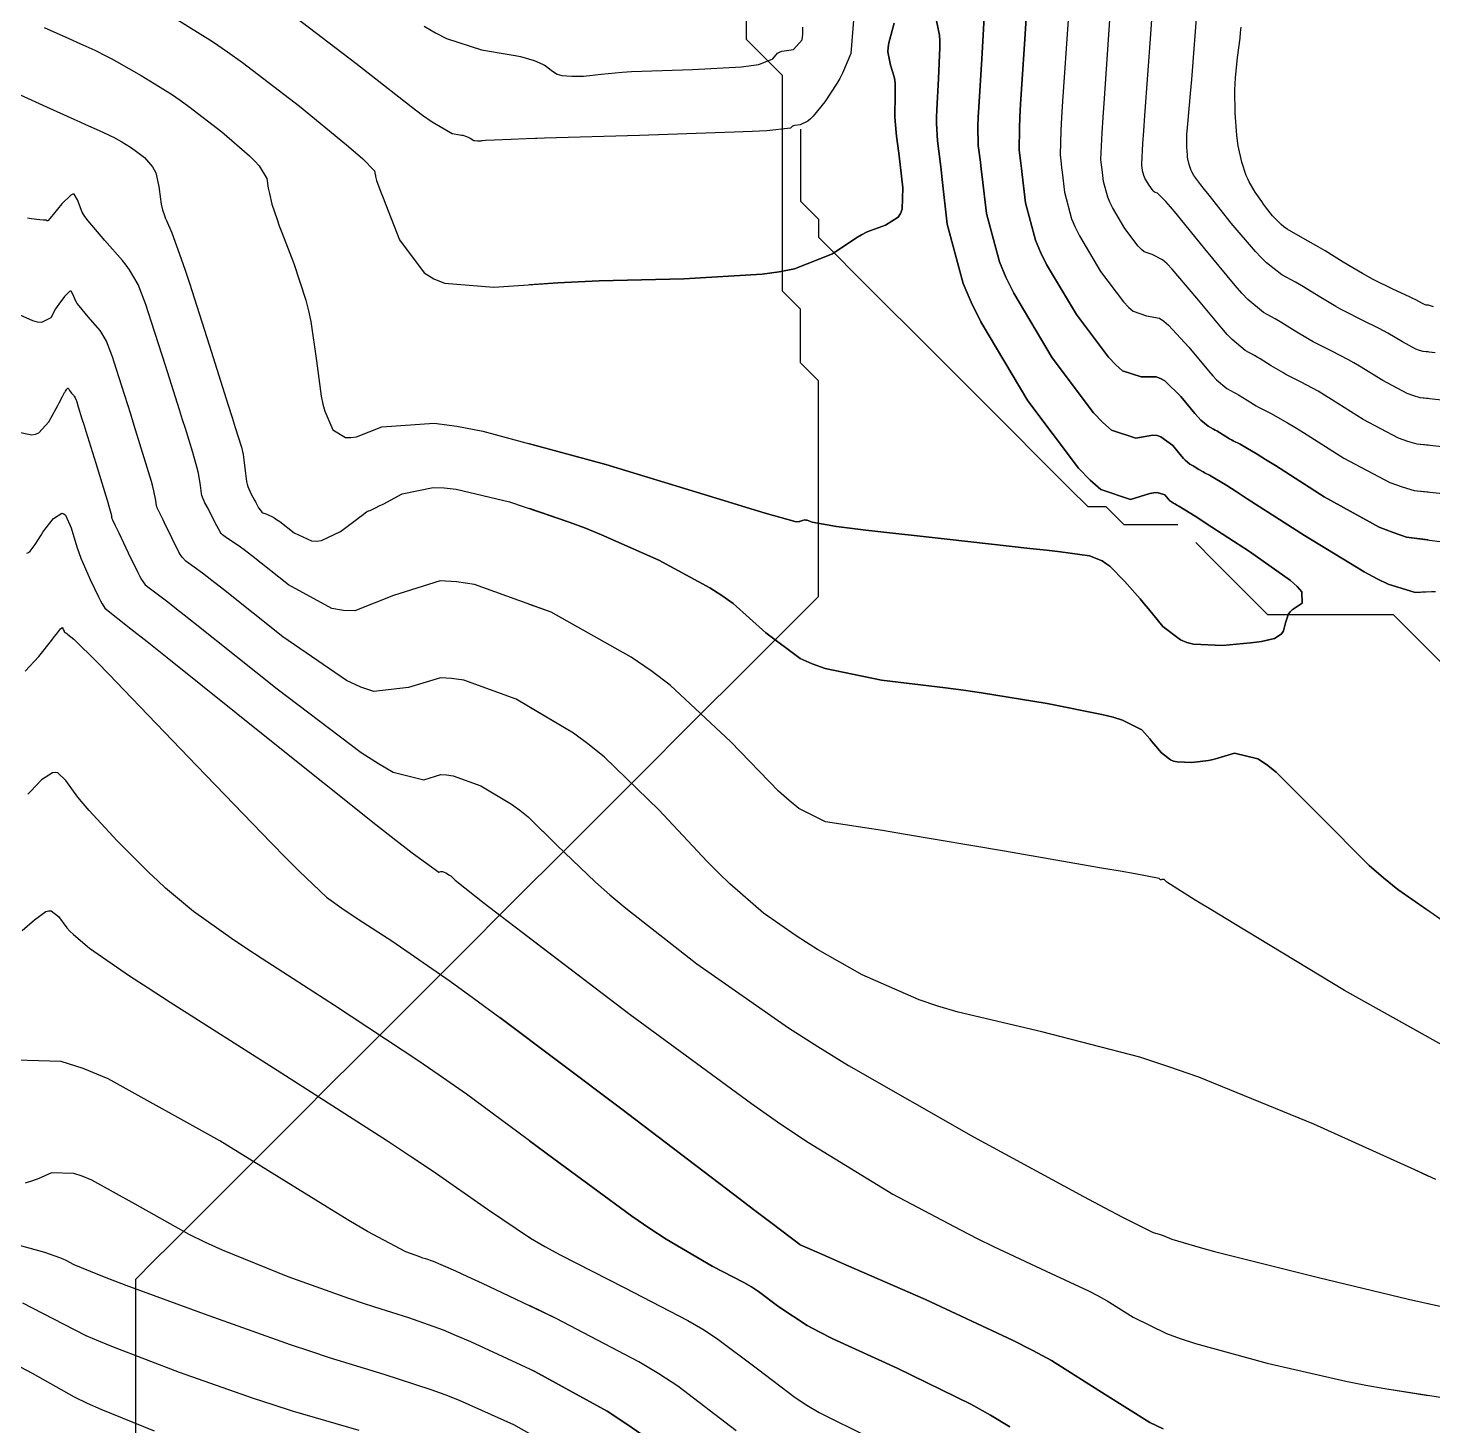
# Model space of a CAD drawing. Header units: metres. Extents: x 837117 to 838477, y 1189012 to 1191015.
# Drawn here: x 837797 to 837875.2, y 1190249.9 to 1190327.7 of the extents above; entities that cross this region are included whole.
import ezdxf

# ---------------------------------------------------------------- set-up
doc = ezdxf.new("R2010")
doc.units = ezdxf.units.M
doc.header["$LTSCALE"] = 0.3
doc.layers.add('COTAS 10', color=1, linetype='Continuous')
doc.layers.add('COTAS INT', color=252, linetype='Continuous')
doc.layers.add('DRENAJE', color=5, linetype='Continuous', lineweight=25)

msp = doc.modelspace()

# ---------------------------------------------------------------- linework, layer by layer
at = {"layer": 'COTAS 10'}
for points, elevation in [([(837874.923, 1190296.318), (837874.215, 1190296.282), (837872.709, 1190296.737), (837872.086, 1190297.041), (837871.373, 1190297.422), (837868.052, 1190299.442), (837864.865, 1190301.492), (837864.237, 1190301.893), (837863.719, 1190302.221), (837862.763, 1190302.803), (837862.529, 1190302.919), (837862.465, 1190302.953), (837862.401, 1190302.989), (837862.175, 1190303.125), (837861.961, 1190303.257), (837861.905, 1190303.29), (837861.851, 1190303.321), (837861.666, 1190303.422), (837861.415, 1190303.634), (837861.318, 1190303.735), (837861.21, 1190303.856), (837860.721, 1190304.446), (837860.062, 1190304.942), (837859.847, 1190305.003), (837859.616, 1190305.032), (837858.665, 1190304.859), (837857.315, 1190305.309), (837856.834, 1190305.73), (837856.306, 1190306.28), (837854.01, 1190309.334), (837851.866, 1190312.932), (837851.434, 1190313.824), (837851.072, 1190314.671), (837850.346, 1190317.356), (837850.113, 1190319.392), (837850.062, 1190319.83), (837850.016, 1190320.214), (837849.899, 1190321.147), (837849.879, 1190322.238), (837849.895, 1190322.721), (837849.92, 1190323.282), (837850.088, 1190325.963), (837850.236, 1190328.609)], 1660), ([(837850.236, 1190328.609), (837850.088, 1190325.963), (837849.92, 1190323.282), (837849.895, 1190322.721), (837849.879, 1190322.238), (837849.899, 1190321.147), (837850.016, 1190320.214), (837850.062, 1190319.83), (837850.113, 1190319.392), (837850.346, 1190317.356), (837851.072, 1190314.671), (837851.434, 1190313.824), (837851.866, 1190312.932), (837854.01, 1190309.334), (837856.306, 1190306.28), (837856.834, 1190305.73), (837857.315, 1190305.309), (837858.665, 1190304.859), (837859.616, 1190305.032), (837859.847, 1190305.003), (837860.062, 1190304.942), (837860.721, 1190304.446), (837861.21, 1190303.856), (837861.318, 1190303.735), (837861.415, 1190303.634), (837861.666, 1190303.422), (837861.851, 1190303.321), (837861.905, 1190303.29), (837861.961, 1190303.257), (837862.175, 1190303.125), (837862.401, 1190302.989), (837862.465, 1190302.953), (837862.529, 1190302.919), (837862.763, 1190302.803), (837863.719, 1190302.221), (837864.237, 1190301.893), (837864.865, 1190301.492), (837868.052, 1190299.442), (837871.373, 1190297.422), (837872.086, 1190297.041), (837872.709, 1190296.737), (837874.215, 1190296.282), (837875.109, 1190296.328), (837875.346, 1190296.339)], 1660), ([(837875.316, 1190309.618), (837874.642, 1190309.689), (837874.447, 1190309.746), (837874.248, 1190309.819), (837873.495, 1190310.217), (837872.679, 1190310.709), (837872.44, 1190310.841), (837872.196, 1190310.971), (837871.265, 1190311.428), (837870.309, 1190311.9), (837870.048, 1190312.04), (837869.789, 1190312.184), (837868.868, 1190312.739), (837867.996, 1190313.278), (837867.768, 1190313.413), (837867.546, 1190313.541), (837866.794, 1190313.95), (837865.926, 1190314.616), (837865.632, 1190314.905), (837865.314, 1190315.24), (837863.969, 1190316.83), (837862.738, 1190318.385), (837862.493, 1190318.698), (837862.288, 1190318.96), (837861.893, 1190319.48), (837861.774, 1190319.686), (837861.745, 1190319.749), (837861.717, 1190319.816), (837861.627, 1190320.079), (837861.558, 1190320.4), (837861.543, 1190320.503), (837861.53, 1190320.611), (837861.498, 1190321.051), (837861.492, 1190321.511), (837861.496, 1190321.632), (837861.501, 1190321.75), (837861.542, 1190322.153), (837861.658, 1190323.393), (837861.712, 1190324.038), (837861.776, 1190324.815), (837862.084, 1190328.711)], 1670), ([(837874.923, 1190309.659), (837874.642, 1190309.689), (837874.447, 1190309.746), (837874.248, 1190309.819), (837873.495, 1190310.217), (837872.679, 1190310.709), (837872.44, 1190310.841), (837872.196, 1190310.971), (837871.265, 1190311.428), (837870.309, 1190311.9), (837870.048, 1190312.04), (837869.789, 1190312.184), (837868.868, 1190312.739), (837867.996, 1190313.278), (837867.768, 1190313.413), (837867.546, 1190313.541), (837866.794, 1190313.95), (837865.926, 1190314.616), (837865.632, 1190314.905), (837865.314, 1190315.24), (837863.969, 1190316.83), (837862.738, 1190318.385), (837862.493, 1190318.698), (837862.288, 1190318.96), (837861.893, 1190319.48), (837861.774, 1190319.686), (837861.745, 1190319.749), (837861.717, 1190319.816), (837861.627, 1190320.079), (837861.558, 1190320.4), (837861.543, 1190320.503), (837861.53, 1190320.611), (837861.498, 1190321.051), (837861.492, 1190321.511), (837861.496, 1190321.632), (837861.501, 1190321.75), (837861.542, 1190322.153), (837861.658, 1190323.393), (837861.712, 1190324.038), (837861.776, 1190324.815), (837862.084, 1190328.711)], 1670), ([(837796.586, 1190323.972), (837798.051, 1190323.296), (837799.577, 1190322.606), (837799.914, 1190322.455), (837800.214, 1190322.32), (837800.989, 1190321.977), (837801.506, 1190321.739), (837801.644, 1190321.672), (837801.78, 1190321.603), (837802.25, 1190321.349), (837802.72, 1190321.056), (837802.855, 1190320.963), (837802.993, 1190320.865), (837803.51, 1190320.469), (837803.955, 1190319.963), (837804.049, 1190319.795), (837804.129, 1190319.615), (837804.309, 1190318.866), (837804.395, 1190318.164), (837804.416, 1190318.013), (837804.436, 1190317.881), (837804.497, 1190317.564), (837804.609, 1190317.251), (837804.661, 1190317.122), (837804.722, 1190316.974), (837805.016, 1190316.288), (837805.552, 1190314.84), (837805.765, 1190314.213), (837806.005, 1190313.487), (837807.108, 1190310.045), (837808.164, 1190306.69), (837808.375, 1190306.019), (837808.551, 1190305.459), (837808.893, 1190304.367), (837808.994, 1190303.944), (837809.017, 1190303.806), (837809.038, 1190303.659), (837809.098, 1190303.053), (837809.178, 1190302.448), (837809.213, 1190302.301), (837809.252, 1190302.164), (837809.437, 1190301.745), (837809.633, 1190301.411), (837809.68, 1190301.327), (837809.724, 1190301.247), (837809.854, 1190300.991), (837809.991, 1190300.794), (837810.038, 1190300.752), (837810.09, 1190300.716), (837810.312, 1190300.629), (837810.696, 1190300.44), (837810.85, 1190300.339), (837811.025, 1190300.217), (837811.83, 1190299.601), (837812.797, 1190299.154), (837813.075, 1190299.138), (837813.357, 1190299.169), (837814.41, 1190299.673), (837815.291, 1190300.332), (837815.464, 1190300.461), (837815.606, 1190300.568), (837815.864, 1190300.759), (837815.929, 1190300.796), (837815.949, 1190300.805), (837815.971, 1190300.814), (837816.057, 1190300.842), (837816.389, 1190300.999), (837816.565, 1190301.089), (837816.778, 1190301.198), (837817.85, 1190301.763), (837819.562, 1190302.119), (837820.177, 1190302.098), (837820.854, 1190302.025), (837823.81, 1190301.326), (837827.128, 1190300.196), (837828.033, 1190299.851), (837828.931, 1190299.492), (837832.126, 1190298.078), (837834.959, 1190296.541), (837835.629, 1190296.104), (837836.25, 1190295.662), (837838.078, 1190294.025), (837839.98, 1190292.607), (837840.647, 1190292.303), (837841.374, 1190292.039), (837844.509, 1190291.403), (837848.07, 1190290.97), (837849.067, 1190290.833), (837850.068, 1190290.688), (837853.723, 1190290.101), (837856.774, 1190289.491), (837857.394, 1190289.33), (837857.918, 1190289.174), (837858.999, 1190288.64), (837859.438, 1190288.134), (837859.557, 1190287.994), (837859.674, 1190287.855), (837860.085, 1190287.354), (837860.591, 1190286.967), (837860.767, 1190286.899), (837860.959, 1190286.848), (837861.783, 1190286.808), (837862.711, 1190286.934), (837862.968, 1190286.987), (837863.226, 1190287.049), (837864.159, 1190287.342), (837865.449, 1190287.024), (837865.931, 1190286.701), (837866.468, 1190286.276), (837868.86, 1190283.892), (837871.654, 1190281.088), (837872.444, 1190280.398), (837873.242, 1190279.746), (837874.923, 1190278.577)], 1660), ([(837876.183, 1190277.701), (837873.242, 1190279.746), (837872.444, 1190280.398), (837871.654, 1190281.088), (837868.86, 1190283.892), (837866.468, 1190286.276), (837865.931, 1190286.701), (837865.449, 1190287.024), (837864.159, 1190287.342), (837863.226, 1190287.049), (837862.968, 1190286.987), (837862.711, 1190286.934), (837861.783, 1190286.808), (837860.959, 1190286.848), (837860.767, 1190286.899), (837860.591, 1190286.967), (837860.085, 1190287.354), (837859.674, 1190287.855), (837859.557, 1190287.994), (837859.438, 1190288.134), (837858.999, 1190288.64), (837857.918, 1190289.174), (837857.394, 1190289.33), (837856.774, 1190289.491), (837853.723, 1190290.101), (837850.068, 1190290.688), (837849.067, 1190290.833), (837848.07, 1190290.97), (837844.509, 1190291.403), (837841.374, 1190292.039), (837840.647, 1190292.303), (837839.98, 1190292.607), (837838.078, 1190294.025), (837836.25, 1190295.662), (837835.629, 1190296.104), (837834.959, 1190296.541), (837832.126, 1190298.078), (837828.931, 1190299.492), (837828.033, 1190299.851), (837827.128, 1190300.196), (837824.923, 1190300.947)], 1660), ([(837796.861, 1190291.894), (837797.626, 1190292.721), (837798.34, 1190293.625), (837798.484, 1190293.806), (837798.603, 1190293.956), (837798.837, 1190294.249), (837798.903, 1190294.316), (837798.917, 1190294.325), (837798.928, 1190294.329), (837798.953, 1190294.309), (837798.969, 1190294.258), (837798.974, 1190294.243), (837798.98, 1190294.228), (837799.004, 1190294.171), (837799.027, 1190294.124), (837799.031, 1190294.115), (837799.035, 1190294.107), (837799.043, 1190294.095), (837799.125, 1190294.031), (837799.175, 1190293.99), (837799.238, 1190293.94), (837799.567, 1190293.677), (837800.866, 1190292.397), (837801.541, 1190291.706), (837802.353, 1190290.869), (837806.423, 1190286.63), (837810.548, 1190282.35), (837811.394, 1190281.487), (837812.112, 1190280.764), (837813.637, 1190279.318), (837814.612, 1190278.622), (837814.983, 1190278.373), (837815.397, 1190278.098), (837817.259, 1190276.902), (837820.516, 1190274.647), (837821.81, 1190273.706), (837823.275, 1190272.627), (837829.982, 1190267.584), (837836.27, 1190262.807), (837837.471, 1190261.895), (837838.437, 1190261.161), (837839.976, 1190259.994), (837839.984, 1190259.989), (837839.988, 1190259.987), (837839.994, 1190259.983), (837841.064, 1190259.514), (837841.737, 1190259.22), (837842.573, 1190258.854), (837846.952, 1190256.941), (837851.798, 1190254.684), (837852.928, 1190254.102), (837853.966, 1190253.539), (837856.952, 1190251.659), (837859.451, 1190250.102), (837860.183, 1190249.743)], 1670), ([(837860.183, 1190249.743), (837859.451, 1190250.102), (837856.952, 1190251.659), (837853.966, 1190253.539), (837852.928, 1190254.102), (837851.798, 1190254.684), (837846.952, 1190256.941), (837842.573, 1190258.854), (837841.737, 1190259.22), (837841.064, 1190259.514), (837839.994, 1190259.983), (837839.988, 1190259.987), (837839.984, 1190259.989), (837839.976, 1190259.994), (837838.437, 1190261.161), (837837.471, 1190261.895), (837836.27, 1190262.807), (837829.982, 1190267.584), (837823.275, 1190272.627)], 1670), ([(837795.997, 1190260.104), (837797.939, 1190259.58), (837798.772, 1190259.274), (837798.959, 1190259.198), (837799.128, 1190259.125), (837799.58, 1190258.893), (837800.891, 1190258.344), (837801.602, 1190258.072), (837802.463, 1190257.747), (837806.828, 1190256.141), (837811.614, 1190254.441), (837812.741, 1190254.058), (837813.783, 1190253.713), (837816.828, 1190252.782), (837819.444, 1190251.937), (837820.216, 1190251.647), (837821.007, 1190251.332), (837824.035, 1190249.989), (837827.268, 1190248.161)], 1680)]:
    msp.add_lwpolyline(points, dxfattribs=dict(at, elevation=elevation))
at = {"layer": 'COTAS INT'}
for points, elevation in [([(837874.923, 1190307.063), (837874.476, 1190307.11), (837874.123, 1190307.213), (837873.764, 1190307.344), (837872.406, 1190308.062), (837871.116, 1190308.865), (837870.8, 1190309.051), (837870.5, 1190309.221), (837869.565, 1190309.703), (837868.753, 1190310.103), (837868.531, 1190310.222), (837868.311, 1190310.345), (837867.529, 1190310.816), (837866.789, 1190311.274), (837866.596, 1190311.388), (837866.407, 1190311.497), (837865.769, 1190311.845), (837864.898, 1190312.578), (837864.564, 1190312.93), (837864.189, 1190313.346), (837862.497, 1190315.389), (837860.904, 1190317.362), (837860.591, 1190317.735), (837860.333, 1190318.033), (837859.866, 1190318.484), (837859.731, 1190318.529), (837859.683, 1190318.571), (837859.63, 1190318.626), (837859.4, 1190318.932), (837859.186, 1190319.292), (837859.142, 1190319.382), (837859.106, 1190319.467), (837859.033, 1190319.735), (837859.01, 1190319.939), (837859.005, 1190319.983), (837859, 1190320.021), (837858.989, 1190320.115), (837859.061, 1190321.256), (837859.109, 1190321.956), (837859.169, 1190322.821), (837859.489, 1190327.33), (837859.839, 1190332.194)], 1668), ([(837875.69, 1190306.982), (837874.476, 1190307.11), (837874.123, 1190307.213), (837873.764, 1190307.344), (837872.406, 1190308.062), (837871.116, 1190308.865), (837870.8, 1190309.051), (837870.5, 1190309.221), (837869.565, 1190309.703), (837868.753, 1190310.103), (837868.531, 1190310.222), (837868.311, 1190310.345), (837867.529, 1190310.816), (837866.789, 1190311.274), (837866.596, 1190311.388), (837866.407, 1190311.497), (837865.769, 1190311.845), (837864.898, 1190312.578), (837864.564, 1190312.93), (837864.189, 1190313.346), (837862.497, 1190315.389), (837860.904, 1190317.362), (837860.591, 1190317.735), (837860.333, 1190318.033), (837859.866, 1190318.484), (837859.731, 1190318.529), (837859.683, 1190318.571), (837859.63, 1190318.626), (837859.4, 1190318.932), (837859.186, 1190319.292), (837859.142, 1190319.382), (837859.106, 1190319.467), (837859.033, 1190319.735), (837859.01, 1190319.939), (837859.005, 1190319.983), (837859, 1190320.021), (837858.989, 1190320.115), (837859.061, 1190321.256), (837859.109, 1190321.956), (837859.169, 1190322.821), (837859.489, 1190327.33), (837859.839, 1190332.194)], 1668), ([(837852.717, 1190330.629), (837852.492, 1190327.051), (837852.252, 1190323.443), (837852.212, 1190322.716), (837852.183, 1190322.107), (837852.171, 1190320.889), (837852.262, 1190320.166), (837852.298, 1190319.868), (837852.337, 1190319.529), (837852.518, 1190317.951), (837853.08, 1190315.87), (837853.361, 1190315.213), (837853.696, 1190314.522), (837855.358, 1190311.733), (837857.137, 1190309.366), (837857.546, 1190308.94), (837857.919, 1190308.614), (837858.965, 1190308.265), (837859.796, 1190308.282), (837860.033, 1190308.186), (837860.273, 1190308.047), (837861.165, 1190307.181), (837861.955, 1190306.228), (837862.13, 1190306.034), (837862.286, 1190305.87), (837862.692, 1190305.528), (837862.99, 1190305.365), (837863.078, 1190305.314), (837863.168, 1190305.261), (837863.514, 1190305.047), (837863.879, 1190304.828), (837863.981, 1190304.77), (837864.085, 1190304.715), (837864.464, 1190304.528), (837865.414, 1190303.971), (837865.878, 1190303.683), (837866.428, 1190303.336), (837869.14, 1190301.597), (837872.211, 1190299.915), (837872.987, 1190299.605), (837873.732, 1190299.361), (837876.153, 1190299.04)], 1662), ([(837874.923, 1190299.203), (837873.732, 1190299.361), (837872.987, 1190299.605), (837872.211, 1190299.915), (837869.14, 1190301.597), (837866.428, 1190303.336), (837865.878, 1190303.683), (837865.414, 1190303.971), (837864.464, 1190304.528), (837864.085, 1190304.715), (837863.981, 1190304.77), (837863.879, 1190304.828), (837863.514, 1190305.047), (837863.168, 1190305.261), (837863.078, 1190305.314), (837862.99, 1190305.365), (837862.692, 1190305.528), (837862.286, 1190305.87), (837862.13, 1190306.034), (837861.955, 1190306.228), (837861.165, 1190307.181), (837860.273, 1190308.047), (837860.033, 1190308.186), (837859.796, 1190308.282), (837858.965, 1190308.265), (837857.919, 1190308.614), (837857.546, 1190308.94), (837857.137, 1190309.366), (837855.358, 1190311.733), (837853.696, 1190314.522), (837853.361, 1190315.213), (837853.08, 1190315.87), (837852.518, 1190317.951), (837852.337, 1190319.529), (837852.298, 1190319.868), (837852.262, 1190320.166), (837852.171, 1190320.889), (837852.183, 1190322.107), (837852.212, 1190322.716), (837852.252, 1190323.443), (837852.492, 1190327.051), (837852.717, 1190330.629)], 1662), ([(837874.923, 1190304.467), (837874.309, 1190304.532), (837873.799, 1190304.68), (837873.28, 1190304.87), (837871.318, 1190305.907), (837869.554, 1190307.022), (837869.159, 1190307.262), (837868.805, 1190307.471), (837867.864, 1190307.978), (837867.197, 1190308.307), (837867.015, 1190308.405), (837866.834, 1190308.506), (837866.191, 1190308.893), (837865.582, 1190309.27), (837865.423, 1190309.364), (837865.268, 1190309.453), (837864.743, 1190309.739), (837864.027, 1190310.342), (837863.752, 1190310.631), (837863.444, 1190310.974), (837862.053, 1190312.653), (837860.694, 1190314.257), (837860.405, 1190314.552), (837860.154, 1190314.783), (837859.566, 1190315.078), (837859.127, 1190315.224), (837858.971, 1190315.361), (837858.799, 1190315.54), (837858.053, 1190316.533), (837857.356, 1190317.702), (837857.215, 1190317.992), (837857.098, 1190318.268), (837856.862, 1190319.14), (837856.786, 1190319.802), (837856.769, 1190319.945), (837856.754, 1190320.07), (837856.716, 1190320.373), (837856.79, 1190321.845), (837856.845, 1190322.707), (837856.916, 1190323.765), (837857.299, 1190329.227)], 1666), ([(837876.064, 1190304.347), (837874.309, 1190304.532), (837873.799, 1190304.68), (837873.28, 1190304.87), (837871.318, 1190305.907), (837869.554, 1190307.022), (837869.159, 1190307.262), (837868.805, 1190307.471), (837867.864, 1190307.978), (837867.197, 1190308.307), (837867.015, 1190308.405), (837866.834, 1190308.506), (837866.191, 1190308.893), (837865.582, 1190309.27), (837865.423, 1190309.364), (837865.268, 1190309.453), (837864.743, 1190309.739), (837864.027, 1190310.342), (837863.752, 1190310.631), (837863.444, 1190310.974), (837862.053, 1190312.653), (837860.694, 1190314.257), (837860.405, 1190314.552), (837860.154, 1190314.783), (837859.566, 1190315.078), (837859.127, 1190315.224), (837858.971, 1190315.361), (837858.799, 1190315.54), (837858.053, 1190316.533), (837857.356, 1190317.702), (837857.215, 1190317.992), (837857.098, 1190318.268), (837856.862, 1190319.14), (837856.786, 1190319.802), (837856.769, 1190319.945), (837856.754, 1190320.07), (837856.716, 1190320.373), (837856.79, 1190321.845), (837856.845, 1190322.707), (837856.916, 1190323.765), (837857.299, 1190329.227)], 1666), ([(837804.403, 1190328.726), (837807.283, 1190326.93), (837808.113, 1190326.362), (837808.957, 1190325.762), (837812.123, 1190323.337), (837814.746, 1190321.186), (837815.249, 1190320.758), (837815.654, 1190320.404), (837816.31, 1190319.733), (837816.34, 1190319.533), (837816.351, 1190319.475), (837816.363, 1190319.416), (837816.418, 1190319.196), (837816.651, 1190318.552), (837816.775, 1190318.227), (837816.926, 1190317.837), (837817.687, 1190315.897), (837819.061, 1190314.058), (837819.598, 1190313.733), (837820.202, 1190313.486), (837822.949, 1190313.259), (837826.508, 1190313.506), (837827.625, 1190313.56), (837828.799, 1190313.606), (837833.51, 1190313.72), (837837.87, 1190313.978), (837838.822, 1190314.115), (837839.663, 1190314.282), (837841.778, 1190315.122), (837843.078, 1190315.991), (837843.405, 1190316.175), (837843.719, 1190316.335), (837844.733, 1190316.709), (837845.443, 1190317.158), (837845.565, 1190317.365), (837845.654, 1190317.608), (837845.706, 1190318.787), (837845.555, 1190320.088), (837845.516, 1190320.409), (837845.479, 1190320.712), (837845.354, 1190321.664), (837845.272, 1190322.5), (837845.261, 1190322.73), (837845.256, 1190322.96), (837845.281, 1190323.786), (837845.274, 1190324.568), (837845.249, 1190324.771), (837845.214, 1190324.966), (837845.004, 1190325.621), (837844.868, 1190326.351), (837844.88, 1190326.595), (837844.913, 1190326.856), (837845.209, 1190327.95)], 1656), ([(837842.95, 1190328.109), (837842.81, 1190326.266), (837842.344, 1190325.173), (837842.192, 1190324.88), (837842.031, 1190324.59), (837841.366, 1190323.576), (837840.711, 1190322.777), (837840.555, 1190322.624), (837840.41, 1190322.499), (837839.979, 1190322.293), (837839.68, 1190322.255), (837839.619, 1190322.236), (837839.567, 1190322.214), (837839.456, 1190322.107), (837838.136, 1190321.965), (837837.321, 1190321.922), (837836.312, 1190321.877), (837831.047, 1190321.701), (837825.758, 1190321.544), (837824.733, 1190321.512), (837823.9, 1190321.484), (837822.479, 1190321.424), (837822.302, 1190321.4), (837822.253, 1190321.396), (837822.204, 1190321.393), (837822.025, 1190321.388), (837821.867, 1190321.403), (837821.831, 1190321.411), (837821.799, 1190321.422), (837821.71, 1190321.477), (837821.629, 1190321.543), (837821.601, 1190321.56), (837821.571, 1190321.577), (837821.442, 1190321.634), (837821.23, 1190321.692), (837821.147, 1190321.709), (837821.053, 1190321.727), (837820.629, 1190321.796), (837819.507, 1190322.441), (837818.973, 1190322.821), (837818.344, 1190323.289), (837815.265, 1190325.709), (837811.508, 1190328.558)], 1654), ([(837797.928, 1190327.71), (837799.458, 1190327.019), (837799.784, 1190326.872), (837800.068, 1190326.744), (837800.744, 1190326.444), (837801.383, 1190326.122), (837801.645, 1190325.981), (837801.943, 1190325.817), (837803.326, 1190325.037), (837805.001, 1190323.993), (837805.484, 1190323.662), (837805.975, 1190323.313), (837807.816, 1190321.903), (837809.351, 1190320.574), (837809.649, 1190320.277), (837809.891, 1190320.01), (837810.309, 1190319.3), (837810.388, 1190318.773), (837810.417, 1190318.621), (837810.45, 1190318.467), (837810.593, 1190317.888), (837810.88, 1190317.02), (837811.003, 1190316.682), (837811.144, 1190316.303), (837811.81, 1190314.582), (837812.484, 1190312.537), (837812.63, 1190311.953), (837812.758, 1190311.361), (837813.076, 1190309.157), (837813.338, 1190307.199), (837813.431, 1190306.761), (837813.533, 1190306.368), (837813.974, 1190305.329), (837814.697, 1190304.901), (837814.977, 1190304.895), (837815.291, 1190304.937), (837816.712, 1190305.494), (837819.625, 1190305.705), (837820.879, 1190305.529), (837822.328, 1190305.252), (837829.178, 1190303.404), (837835.741, 1190301.385), (837837.008, 1190301), (837838.038, 1190300.69), (837839.771, 1190300.201), (837839.933, 1190300.216), (837839.971, 1190300.224), (837840.007, 1190300.235), (837840.114, 1190300.288), (837840.251, 1190300.313), (837840.306, 1190300.305), (837840.368, 1190300.291), (837840.655, 1190300.189), (837842.011, 1190299.956), (837842.748, 1190299.859), (837843.641, 1190299.749), (837848.17, 1190299.236), (837852.762, 1190298.729), (837853.694, 1190298.623), (837854.48, 1190298.531), (837856.091, 1190298.322), (837856.787, 1190298.037), (837856.995, 1190297.897), (837857.21, 1190297.731), (837858.042, 1190296.909), (837858.9, 1190295.918), (837859.132, 1190295.644), (837859.361, 1190295.372), (837860.167, 1190294.392), (837861.156, 1190293.634), (837861.501, 1190293.501), (837861.877, 1190293.402), (837863.489, 1190293.323), (837865.035, 1190293.469), (837865.369, 1190293.511), (837865.662, 1190293.554), (837866.381, 1190293.716), (837866.751, 1190293.953), (837866.825, 1190294.043), (837866.885, 1190294.144), (837866.998, 1190294.596), (837867.158, 1190295.079), (837867.248, 1190295.199), (837867.359, 1190295.314), (837867.924, 1190295.677), (837867.898, 1190296.317), (837867.636, 1190296.605), (837867.263, 1190296.941), (837864.996, 1190298.558), (837862.574, 1190300.12), (837862.104, 1190300.421), (837861.721, 1190300.666), (837861.063, 1190301.078), (837860.973, 1190301.123), (837860.923, 1190301.149), (837860.837, 1190301.202), (837860.754, 1190301.253), (837860.712, 1190301.277), (837860.641, 1190301.316), (837860.544, 1190301.398), (837860.507, 1190301.437), (837860.465, 1190301.483), (837860.277, 1190301.71), (837859.852, 1190301.837), (837859.661, 1190301.82), (837859.437, 1190301.781), (837858.365, 1190301.453), (837856.711, 1190302.004), (837856.121, 1190302.52), (837855.475, 1190303.193), (837852.662, 1190306.934), (837850.036, 1190311.341), (837849.507, 1190312.435), (837849.063, 1190313.472), (837848.174, 1190316.761), (837847.889, 1190319.255), (837847.826, 1190319.792), (837847.77, 1190320.262), (837847.626, 1190321.406), (837847.575, 1190322.369), (837847.578, 1190322.725), (837847.588, 1190323.121), (837847.684, 1190324.874), (837847.755, 1190326.589), (837847.749, 1190326.96), (837847.732, 1190327.285), (837847.576, 1190328.087)], 1658), ([(837819.069, 1190327.777), (837819.703, 1190327.41), (837820.308, 1190327.101), (837822.263, 1190326.463), (837823.789, 1190326.214), (837824.125, 1190326.149), (837824.423, 1190326.087), (837825.187, 1190325.879), (837825.65, 1190325.674), (837825.759, 1190325.613), (837825.859, 1190325.551), (837826.152, 1190325.315), (837826.47, 1190325.115), (837826.587, 1190325.077), (837826.716, 1190325.046), (837827.283, 1190324.993), (837827.928, 1190325.01), (837828.106, 1190325.022), (837828.283, 1190325.038), (837828.919, 1190325.121), (837830.083, 1190325.225), (837830.593, 1190325.253), (837831.184, 1190325.28), (837834, 1190325.378), (837836.72, 1190325.528), (837837.251, 1190325.588), (837837.686, 1190325.657), (837838.457, 1190325.972), (837838.721, 1190326.275), (837838.837, 1190326.336), (837838.972, 1190326.386), (837839.612, 1190326.485), (837840.099, 1190327.014), (837840.137, 1190327.336), (837840.133, 1190327.734)], 1652), ([(837842.95, 1190328.109), (837842.81, 1190326.266), (837842.344, 1190325.173), (837842.192, 1190324.88), (837842.031, 1190324.59), (837841.366, 1190323.576), (837840.711, 1190322.777), (837840.555, 1190322.624), (837840.41, 1190322.499), (837839.979, 1190322.293), (837839.68, 1190322.255), (837839.619, 1190322.236), (837839.567, 1190322.214), (837839.456, 1190322.107), (837838.136, 1190321.965), (837837.321, 1190321.922), (837836.312, 1190321.877), (837831.047, 1190321.701), (837825.758, 1190321.544), (837824.923, 1190321.518)], 1654), ([(837847.576, 1190328.087), (837847.732, 1190327.285), (837847.749, 1190326.96), (837847.755, 1190326.589), (837847.684, 1190324.874), (837847.588, 1190323.121), (837847.578, 1190322.725), (837847.575, 1190322.369), (837847.626, 1190321.406), (837847.77, 1190320.262), (837847.826, 1190319.792), (837847.889, 1190319.255), (837848.174, 1190316.761), (837849.063, 1190313.472), (837849.507, 1190312.435), (837850.036, 1190311.341), (837852.662, 1190306.934), (837855.475, 1190303.193), (837856.121, 1190302.52), (837856.711, 1190302.004), (837858.365, 1190301.453), (837859.437, 1190301.781), (837859.661, 1190301.82), (837859.852, 1190301.837), (837860.277, 1190301.71), (837860.465, 1190301.483), (837860.507, 1190301.437), (837860.544, 1190301.398), (837860.641, 1190301.316), (837860.712, 1190301.277), (837860.754, 1190301.253), (837860.837, 1190301.202), (837860.923, 1190301.149), (837860.973, 1190301.123), (837861.063, 1190301.078), (837861.721, 1190300.666), (837862.104, 1190300.421), (837862.574, 1190300.12), (837864.996, 1190298.558), (837867.263, 1190296.941), (837867.636, 1190296.605), (837867.898, 1190296.317), (837867.924, 1190295.677), (837867.359, 1190295.314), (837867.248, 1190295.199), (837867.158, 1190295.079), (837866.998, 1190294.596), (837866.885, 1190294.144), (837866.825, 1190294.043), (837866.751, 1190293.953), (837866.381, 1190293.716), (837865.662, 1190293.554), (837865.369, 1190293.511), (837865.035, 1190293.469), (837863.489, 1190293.323), (837861.877, 1190293.402), (837861.501, 1190293.501), (837861.156, 1190293.634), (837860.167, 1190294.392), (837859.361, 1190295.372), (837859.132, 1190295.644), (837858.9, 1190295.918), (837858.042, 1190296.909), (837857.21, 1190297.731), (837856.995, 1190297.897), (837856.787, 1190298.037), (837856.091, 1190298.322), (837854.48, 1190298.531), (837853.694, 1190298.623), (837852.762, 1190298.729), (837848.17, 1190299.236), (837843.641, 1190299.749), (837842.748, 1190299.859), (837842.011, 1190299.956), (837840.655, 1190300.189), (837840.368, 1190300.291), (837840.306, 1190300.305), (837840.251, 1190300.313), (837840.114, 1190300.288), (837840.007, 1190300.235), (837839.971, 1190300.224), (837839.933, 1190300.216), (837839.771, 1190300.201), (837838.038, 1190300.69), (837837.008, 1190301), (837835.741, 1190301.385), (837829.178, 1190303.404), (837824.923, 1190304.552)], 1658), ([(837845.209, 1190327.95), (837844.913, 1190326.856), (837844.88, 1190326.595), (837844.868, 1190326.351), (837845.004, 1190325.621), (837845.214, 1190324.966), (837845.249, 1190324.771), (837845.274, 1190324.568), (837845.281, 1190323.786), (837845.256, 1190322.96), (837845.261, 1190322.73), (837845.272, 1190322.5), (837845.354, 1190321.664), (837845.479, 1190320.712), (837845.516, 1190320.409), (837845.555, 1190320.088), (837845.706, 1190318.787), (837845.654, 1190317.608), (837845.565, 1190317.365), (837845.443, 1190317.158), (837844.733, 1190316.709), (837843.719, 1190316.335), (837843.405, 1190316.175), (837843.078, 1190315.991), (837841.778, 1190315.122), (837839.663, 1190314.282), (837838.822, 1190314.115), (837837.87, 1190313.978), (837833.51, 1190313.72), (837828.799, 1190313.606), (837827.625, 1190313.56), (837826.508, 1190313.506), (837824.923, 1190313.396)], 1656), ([(837824.923, 1190325.951), (837825.187, 1190325.879), (837825.65, 1190325.674), (837825.759, 1190325.613), (837825.859, 1190325.551), (837826.152, 1190325.315), (837826.47, 1190325.115), (837826.587, 1190325.077), (837826.716, 1190325.046), (837827.283, 1190324.993), (837827.928, 1190325.01), (837828.106, 1190325.022), (837828.283, 1190325.038), (837828.919, 1190325.121), (837830.083, 1190325.225), (837830.593, 1190325.253), (837831.184, 1190325.28), (837834, 1190325.378), (837836.72, 1190325.528), (837837.251, 1190325.588), (837837.686, 1190325.657), (837838.457, 1190325.972), (837838.721, 1190326.275), (837838.837, 1190326.336), (837838.972, 1190326.386), (837839.612, 1190326.485), (837840.099, 1190327.014), (837840.137, 1190327.336), (837840.133, 1190327.734)], 1652), ([(837854.895, 1190328.139), (837854.584, 1190323.604), (837854.529, 1190322.711), (837854.486, 1190321.976), (837854.444, 1190320.631), (837854.508, 1190320.118), (837854.533, 1190319.907), (837854.562, 1190319.665), (837854.69, 1190318.546), (837855.089, 1190317.069), (837855.288, 1190316.603), (837855.526, 1190316.112), (837856.705, 1190314.133), (837857.968, 1190312.453), (837858.258, 1190312.151), (837858.523, 1190311.919), (837859.266, 1190311.672), (837859.975, 1190311.532), (837860.219, 1190311.369), (837860.483, 1190311.152), (837861.609, 1190309.917), (837862.699, 1190308.601), (837862.941, 1190308.333), (837863.157, 1190308.106), (837863.718, 1190307.633), (837864.129, 1190307.409), (837864.251, 1190307.339), (837864.375, 1190307.265), (837864.852, 1190306.97), (837865.356, 1190306.667), (837865.498, 1190306.588), (837865.641, 1190306.511), (837866.164, 1190306.253), (837867.109, 1190305.721), (837867.518, 1190305.472), (837867.991, 1190305.179), (837870.229, 1190303.752), (837872.796, 1190302.395), (837873.476, 1190302.146), (837874.142, 1190301.953), (837876.438, 1190301.711)], 1664), ([(837854.895, 1190328.139), (837854.584, 1190323.604), (837854.529, 1190322.711), (837854.486, 1190321.976), (837854.444, 1190320.631), (837854.508, 1190320.118), (837854.533, 1190319.907), (837854.562, 1190319.665), (837854.69, 1190318.546), (837855.089, 1190317.069), (837855.288, 1190316.603), (837855.526, 1190316.112), (837856.705, 1190314.133), (837857.968, 1190312.453), (837858.258, 1190312.151), (837858.523, 1190311.919), (837859.266, 1190311.672), (837859.975, 1190311.532), (837860.219, 1190311.369), (837860.483, 1190311.152), (837861.609, 1190309.917), (837862.699, 1190308.601), (837862.941, 1190308.333), (837863.157, 1190308.106), (837863.718, 1190307.633), (837864.129, 1190307.409), (837864.251, 1190307.339), (837864.375, 1190307.265), (837864.852, 1190306.97), (837865.356, 1190306.667), (837865.498, 1190306.588), (837865.641, 1190306.511), (837866.164, 1190306.253), (837867.109, 1190305.721), (837867.518, 1190305.472), (837867.991, 1190305.179), (837870.229, 1190303.752), (837872.796, 1190302.395), (837873.476, 1190302.146), (837874.142, 1190301.953), (837874.923, 1190301.871)], 1664), ([(837874.923, 1190312.256), (837874.809, 1190312.268), (837874.771, 1190312.279), (837874.731, 1190312.294), (837874.583, 1190312.372), (837874.242, 1190312.552), (837874.081, 1190312.63), (837873.891, 1190312.721), (837872.966, 1190313.153), (837871.865, 1190313.696), (837871.565, 1190313.857), (837871.267, 1190314.023), (837870.206, 1190314.661), (837869.203, 1190315.282), (837868.941, 1190315.437), (837868.686, 1190315.585), (837867.82, 1190316.056), (837867.081, 1190316.494), (837866.906, 1190316.621), (837866.744, 1190316.75), (837866.264, 1190317.234), (837865.875, 1190317.739), (837865.77, 1190317.88), (837865.667, 1190318.023), (837865.302, 1190318.542), (837864.972, 1190319.119), (837864.889, 1190319.297), (837864.811, 1190319.484), (837864.559, 1190320.223), (837864.366, 1190321.121), (837864.324, 1190321.408), (837864.287, 1190321.712), (837864.196, 1190322.945), (837864.18, 1190324.234), (837864.19, 1190324.573), (837864.207, 1190324.904), (837864.319, 1190326.033), (837864.46, 1190327.123), (837864.495, 1190327.428), (837864.527, 1190327.736)], 1672), ([(837875.234, 1190312.172), (837874.942, 1190312.254), (837874.809, 1190312.268), (837874.771, 1190312.279), (837874.731, 1190312.294), (837874.583, 1190312.372), (837874.242, 1190312.552), (837874.081, 1190312.63), (837873.891, 1190312.721), (837872.966, 1190313.153), (837871.865, 1190313.696), (837871.565, 1190313.857), (837871.267, 1190314.023), (837870.206, 1190314.661), (837869.203, 1190315.282), (837868.941, 1190315.437), (837868.686, 1190315.585), (837867.82, 1190316.056), (837867.081, 1190316.494), (837866.906, 1190316.621), (837866.744, 1190316.75), (837866.264, 1190317.234), (837865.875, 1190317.739), (837865.77, 1190317.88), (837865.667, 1190318.023), (837865.302, 1190318.542), (837864.972, 1190319.119), (837864.889, 1190319.297), (837864.811, 1190319.484), (837864.559, 1190320.223), (837864.366, 1190321.121), (837864.324, 1190321.408), (837864.287, 1190321.712), (837864.196, 1190322.945), (837864.18, 1190324.234), (837864.19, 1190324.573), (837864.207, 1190324.904), (837864.319, 1190326.033), (837864.46, 1190327.123), (837864.495, 1190327.428), (837864.527, 1190327.736)], 1672), ([(837874.923, 1190271.536), (837870.266, 1190274.135), (837864.113, 1190277.855), (837862.928, 1190278.576), (837861.969, 1190279.163), (837860.382, 1190280.168), (837860.279, 1190280.27), (837860.255, 1190280.289), (837860.235, 1190280.302), (837860.179, 1190280.316), (837860.139, 1190280.304), (837860.128, 1190280.301), (837860.117, 1190280.299), (837860.077, 1190280.293), (837860.041, 1190280.295), (837860.033, 1190280.297), (837860.025, 1190280.3), (837860.004, 1190280.317), (837859.986, 1190280.338), (837859.976, 1190280.35), (837859.957, 1190280.372), (837858.626, 1190280.617), (837857.794, 1190280.763), (837856.761, 1190280.944), (837851.355, 1190281.88), (837845.739, 1190282.836), (837844.574, 1190283.029), (837843.578, 1190283.19), (837841.389, 1190283.512), (837839.92, 1190284.265), (837839.379, 1190284.699), (837838.779, 1190285.23), (837836.127, 1190287.958), (837832.748, 1190291.112), (837831.69, 1190291.91), (837830.58, 1190292.677), (837826.127, 1190295.176), (837821.863, 1190296.713), (837820.871, 1190296.872), (837819.961, 1190296.917), (837817.357, 1190296.117), (837815.201, 1190295.263), (837814.574, 1190295.273), (837813.934, 1190295.39), (837811.513, 1190296.703), (837809.459, 1190298.328), (837809.049, 1190298.641), (837808.709, 1190298.896), (837808.058, 1190299.323), (837807.841, 1190299.475), (837807.775, 1190299.557), (837807.706, 1190299.656), (837807.435, 1190300.155), (837807.173, 1190300.698), (837807.109, 1190300.824), (837807.049, 1190300.94), (837806.865, 1190301.269), (837806.731, 1190301.574), (837806.702, 1190301.674), (837806.677, 1190301.781), (837806.619, 1190302.221), (837806.533, 1190302.798), (837806.491, 1190302.991), (837806.441, 1190303.198), (837806.194, 1190304.066), (837805.779, 1190305.392), (837805.624, 1190305.888), (837805.451, 1190306.44), (837804.677, 1190308.9), (837803.901, 1190311.311), (837803.726, 1190311.832), (837803.569, 1190312.29), (837803.145, 1190313.414), (837802.673, 1190314.221), (837802.485, 1190314.48), (837802.273, 1190314.753), (837801.3, 1190315.865), (837800.375, 1190316.947), (837800.193, 1190317.202), (837800.043, 1190317.438), (837799.768, 1190318.127), (837799.597, 1190318.434), (837799.513, 1190318.43), (837799.412, 1190318.386), (837798.912, 1190317.905), (837798.425, 1190317.311), (837798.331, 1190317.197), (837798.256, 1190317.104), (837798.133, 1190316.952), (837798.123, 1190316.947), (837798.119, 1190316.947), (837798.114, 1190316.949), (837798.089, 1190316.96), (837798.062, 1190316.973), (837798.055, 1190316.976), (837798.049, 1190316.978), (837798.027, 1190316.983), (837797.963, 1190316.987), (837797.929, 1190316.989), (837797.889, 1190316.992), (837797.687, 1190317.003), (837797.203, 1190317.061), (837796.986, 1190317.093)], 1662), ([(837874.923, 1190263.808), (837874.179, 1190264.154), (837868.565, 1190266.696), (837862.164, 1190269.305), (837860.5, 1190269.89), (837858.884, 1190270.417), (837853.437, 1190271.824), (837848.776, 1190272.932), (837847.655, 1190273.269), (837846.607, 1190273.621), (837843.437, 1190275), (837840.956, 1190276.42), (837840.344, 1190276.796), (837839.765, 1190277.165), (837837.941, 1190278.437), (837836.066, 1190280.062), (837835.455, 1190280.653), (837834.803, 1190281.306), (837832.116, 1190284.176), (837829.105, 1190287.111), (837828.249, 1190287.805), (837827.383, 1190288.448), (837824.176, 1190290.343), (837821.27, 1190291.39), (837820.594, 1190291.499), (837819.973, 1190291.529), (837818.199, 1190290.984), (837816.267, 1190290.774), (837815.547, 1190291.015), (837814.748, 1190291.385), (837811.197, 1190293.805), (837807.892, 1190296.438), (837807.248, 1190296.943), (837806.723, 1190297.351), (837805.804, 1190298.016), (837805.592, 1190298.235), (837805.511, 1190298.362), (837805.421, 1190298.518), (837805.016, 1190299.32), (837804.622, 1190300.149), (837804.538, 1190300.321), (837804.465, 1190300.469), (837804.294, 1190300.794), (837804.21, 1190300.985), (837804.192, 1190301.047), (837804.177, 1190301.114), (837804.14, 1190301.389), (837804.028, 1190301.937), (837803.965, 1190302.176), (837803.888, 1190302.453), (837803.494, 1190303.765), (837803.008, 1190305.325), (837802.873, 1190305.758), (837802.738, 1190306.19), (837802.246, 1190307.755), (837801.816, 1190309.092), (837801.719, 1190309.381), (837801.632, 1190309.635), (837801.397, 1190310.258), (837801.135, 1190310.706), (837801.031, 1190310.849), (837800.913, 1190311.001), (837800.374, 1190311.618), (837799.861, 1190312.218), (837799.76, 1190312.359), (837799.677, 1190312.49), (837799.524, 1190312.872), (837799.429, 1190313.043), (837799.382, 1190313.04), (837799.326, 1190313.016), (837799.049, 1190312.749), (837798.728, 1190312.318), (837798.643, 1190312.191), (837798.561, 1190312.061), (837798.283, 1190311.56), (837797.78, 1190311.301), (837797.556, 1190311.322), (837797.297, 1190311.384), (837796.054, 1190311.944)], 1664), ([(837796.413, 1190305.216), (837797.244, 1190305.042), (837797.443, 1190305.083), (837797.629, 1190305.163), (837798.189, 1190305.775), (837798.593, 1190306.518), (837798.68, 1190306.68), (837798.757, 1190306.823), (837798.947, 1190307.185), (837799.058, 1190307.393), (837799.085, 1190307.44), (837799.11, 1190307.482), (837799.186, 1190307.593), (837799.241, 1190307.646), (837799.252, 1190307.65), (837799.261, 1190307.651), (837799.28, 1190307.617), (837799.31, 1190307.542), (837799.326, 1190307.517), (837799.346, 1190307.489), (837799.447, 1190307.371), (837799.553, 1190307.249), (837799.576, 1190307.219), (837799.597, 1190307.191), (837799.648, 1190307.103), (837799.695, 1190306.98), (837799.712, 1190306.93), (837799.731, 1190306.874), (837799.816, 1190306.61), (837800.025, 1190305.941), (837800.122, 1190305.627), (837800.237, 1190305.258), (837800.795, 1190303.465), (837801.335, 1190301.707), (837801.439, 1190301.362), (837801.523, 1190301.077), (837801.661, 1190300.557), (837801.676, 1190300.447), (837801.682, 1190300.42), (837801.689, 1190300.395), (837801.723, 1190300.319), (837801.881, 1190299.998), (837801.967, 1190299.818), (837802.071, 1190299.6), (837802.597, 1190298.485), (837803.136, 1190297.379), (837803.248, 1190297.166), (837803.343, 1190296.994), (837803.55, 1190296.709), (837804.736, 1190295.807), (837805.447, 1190295.245), (837806.325, 1190294.549), (837810.88, 1190290.907), (837815.562, 1190287.38), (837816.521, 1190286.756), (837817.332, 1190286.284), (837819.04, 1190285.852), (837819.986, 1190286.142), (837820.316, 1190286.126), (837820.676, 1190286.068), (837822.224, 1190285.51), (837823.933, 1190284.5), (837824.394, 1190284.158), (837824.85, 1190283.788), (837826.454, 1190282.224), (837828.602, 1190280.152), (837829.401, 1190279.461), (837830.288, 1190278.72), (837834.23, 1190275.62), (837839.34, 1190272.056), (837840.965, 1190271.022), (837842.68, 1190269.968), (837849.628, 1190265.991), (837855.75, 1190262.674), (837856.943, 1190262.037), (837857.918, 1190261.52), (837859.628, 1190260.669), (837859.965, 1190260.577), (837860.074, 1190260.54), (837860.19, 1190260.497), (837860.667, 1190260.298), (837862.236, 1190259.828), (837863.04, 1190259.614), (837864.005, 1190259.364), (837868.827, 1190258.16), (837873.828, 1190256.966), (837874.907, 1190256.723), (837874.923, 1190256.719)], 1666), ([(837796.965, 1190298.471), (837797.051, 1190298.509), (837797.135, 1190298.568), (837797.423, 1190298.944), (837797.747, 1190299.472), (837797.853, 1190299.627), (837797.967, 1190299.785), (837798.437, 1190300.387), (837798.903, 1190300.689), (837799.014, 1190300.659), (837799.117, 1190300.579), (837799.421, 1190299.879), (837799.739, 1190298.814), (837799.849, 1190298.504), (837799.97, 1190298.188), (837800.487, 1190296.994), (837800.965, 1190295.998), (837801.061, 1190295.807), (837801.141, 1190295.653), (837801.297, 1190295.402), (837802.749, 1190294.262), (837803.646, 1190293.547), (837804.758, 1190292.659), (837810.563, 1190288.009), (837816.376, 1190283.375), (837817.494, 1190282.497), (837818.397, 1190281.794), (837819.882, 1190280.719), (837819.998, 1190280.754), (837820.039, 1190280.752), (837820.083, 1190280.745), (837820.273, 1190280.677), (837820.483, 1190280.553), (837820.54, 1190280.511), (837820.596, 1190280.465), (837820.793, 1190280.273), (837822.401, 1190278.998), (837823.348, 1190278.269), (837824.511, 1190277.378), (837830.519, 1190272.803), (837837.279, 1190267.84), (837838.915, 1190266.704), (837840.45, 1190265.672), (837845.142, 1190262.803), (837848.899, 1190260.811), (837849.844, 1190260.331), (837850.747, 1190259.883), (837853.665, 1190258.523), (837856.021, 1190257.426), (837856.57, 1190257.144), (837857.075, 1190256.87), (837858.523, 1190255.958), (837860.369, 1190255.048), (837861.123, 1190254.776), (837861.983, 1190254.495), (837865.969, 1190253.405), (837870.347, 1190252.405), (837871.454, 1190252.181), (837872.515, 1190251.98), (837874.923, 1190251.606)], 1668), ([(837876.79, 1190270.494), (837870.266, 1190274.135), (837864.113, 1190277.855), (837862.928, 1190278.576), (837861.969, 1190279.163), (837860.382, 1190280.168), (837860.279, 1190280.27), (837860.255, 1190280.289), (837860.235, 1190280.302), (837860.179, 1190280.316), (837860.139, 1190280.304), (837860.128, 1190280.301), (837860.117, 1190280.299), (837860.077, 1190280.293), (837860.041, 1190280.295), (837860.033, 1190280.297), (837860.025, 1190280.3), (837860.004, 1190280.317), (837859.986, 1190280.338), (837859.976, 1190280.35), (837859.957, 1190280.372), (837858.626, 1190280.617), (837857.794, 1190280.763), (837856.761, 1190280.944), (837851.355, 1190281.88), (837845.739, 1190282.836), (837844.574, 1190283.029), (837843.578, 1190283.19), (837841.389, 1190283.512), (837839.92, 1190284.265), (837839.379, 1190284.699), (837838.779, 1190285.23), (837836.127, 1190287.958), (837832.748, 1190291.112), (837831.69, 1190291.91), (837830.58, 1190292.677), (837826.127, 1190295.176), (837824.923, 1190295.61)], 1662), ([(837875.348, 1190263.61), (837874.179, 1190264.154), (837868.565, 1190266.696), (837862.164, 1190269.305), (837860.5, 1190269.89), (837858.884, 1190270.417), (837853.437, 1190271.824), (837848.776, 1190272.932), (837847.655, 1190273.269), (837846.607, 1190273.621), (837843.437, 1190275), (837840.956, 1190276.42), (837840.344, 1190276.796), (837839.765, 1190277.165), (837837.941, 1190278.437), (837836.066, 1190280.062), (837835.455, 1190280.653), (837834.803, 1190281.306), (837832.116, 1190284.176), (837829.105, 1190287.111), (837828.249, 1190287.805), (837827.383, 1190288.448), (837824.923, 1190289.901)], 1664), ([(837851.647, 1190249.863), (837850.571, 1190250.499), (837849.478, 1190251.11), (837845.381, 1190253.112), (837841.808, 1190254.757), (837841.046, 1190255.143), (837840.382, 1190255.499), (837838.802, 1190256.534), (837837.662, 1190257.392), (837837.274, 1190257.636), (837836.856, 1190257.884), (837835.087, 1190258.802), (837832.538, 1190260.289), (837831.628, 1190260.894), (837830.629, 1190261.584), (837826.285, 1190264.775), (837821.417, 1190268.358), (837820.089, 1190269.294), (837818.769, 1190270.206), (837814.071, 1190273.3), (837810.045, 1190275.887), (837809.148, 1190276.481), (837808.346, 1190277.02), (837806.239, 1190278.524), (837804.68, 1190279.832), (837804.223, 1190280.248), (837803.756, 1190280.687), (837801.98, 1190282.466), (837800.419, 1190284.155), (837800.087, 1190284.537), (837799.799, 1190284.881), (837799.121, 1190285.816), (837798.675, 1190286.243), (837798.533, 1190286.266), (837798.384, 1190286.249), (837797.777, 1190285.847), (837797.17, 1190285.211), (837797.02, 1190285.047)], 1672), ([(837824.923, 1190283.716), (837826.454, 1190282.224), (837828.602, 1190280.152), (837829.401, 1190279.461), (837830.288, 1190278.72), (837834.23, 1190275.62), (837839.34, 1190272.056), (837840.965, 1190271.022), (837842.68, 1190269.968), (837849.628, 1190265.991), (837855.75, 1190262.674), (837856.943, 1190262.037), (837857.918, 1190261.52), (837859.628, 1190260.669), (837859.965, 1190260.577), (837860.074, 1190260.54), (837860.19, 1190260.497), (837860.667, 1190260.298), (837862.236, 1190259.828), (837863.04, 1190259.614), (837864.005, 1190259.364), (837868.827, 1190258.16), (837873.828, 1190256.966), (837874.907, 1190256.723), (837875.852, 1190256.518)], 1666), ([(837796.705, 1190277.461), (837797.378, 1190278.061), (837798.016, 1190278.53), (837798.166, 1190278.57), (837798.305, 1190278.57), (837798.71, 1190278.246), (837799.177, 1190277.624), (837799.355, 1190277.436), (837799.554, 1190277.241), (837800.448, 1190276.484), (837802.676, 1190274.957), (837803.716, 1190274.277), (837804.939, 1190273.485), (837810.883, 1190269.697), (837817.022, 1190265.765), (837818.368, 1190264.882), (837819.56, 1190264.089), (837822.588, 1190261.966), (837824.988, 1190260.361), (837825.784, 1190259.894), (837826.638, 1190259.417), (837830.198, 1190257.61), (837833.728, 1190255.778), (837834.562, 1190255.284), (837835.335, 1190254.796), (837837.61, 1190253.084), (837839.7, 1190251.484), (837840.355, 1190251.066), (837841.044, 1190250.66), (837843.81, 1190249.284)], 1674), ([(837824.923, 1190277.064), (837830.519, 1190272.803), (837837.279, 1190267.84), (837838.915, 1190266.704), (837840.45, 1190265.672), (837845.142, 1190262.803), (837848.899, 1190260.811), (837849.844, 1190260.331), (837850.747, 1190259.883), (837853.665, 1190258.523), (837856.021, 1190257.426), (837856.57, 1190257.144), (837857.075, 1190256.87), (837858.523, 1190255.958), (837860.369, 1190255.048), (837861.123, 1190254.776), (837861.983, 1190254.495), (837865.969, 1190253.405), (837870.347, 1190252.405), (837871.454, 1190252.181), (837872.515, 1190251.98), (837875.969, 1190251.443)], 1668), ([(837836.418, 1190249.635), (837833.178, 1190252.12), (837832.128, 1190252.8), (837831.01, 1190253.476), (837826.418, 1190255.891), (837822.312, 1190257.832), (837821.501, 1190258.21), (837820.831, 1190258.518), (837819.586, 1190259.059), (837819.151, 1190259.194), (837818.992, 1190259.247), (837818.815, 1190259.308), (837818.036, 1190259.586), (837815.909, 1190260.732), (837814.882, 1190261.34), (837813.667, 1190262.074), (837807.696, 1190265.774), (837801.473, 1190269.214), (837800.098, 1190269.784), (837798.874, 1190270.188), (837795.712, 1190270.266)], 1676), ([(837824.923, 1190265.777), (837826.285, 1190264.775), (837830.629, 1190261.584), (837831.628, 1190260.894), (837832.538, 1190260.289), (837835.087, 1190258.802), (837836.856, 1190257.884), (837837.274, 1190257.636), (837837.662, 1190257.392), (837838.802, 1190256.534), (837840.382, 1190255.499), (837841.046, 1190255.143), (837841.808, 1190254.757), (837845.381, 1190253.112), (837849.478, 1190251.11), (837850.571, 1190250.499), (837851.647, 1190249.863)], 1672), ([(837831.419, 1190249.255), (837830.34, 1190250.008), (837829.25, 1190250.719), (837825.226, 1190252.94), (837821.66, 1190254.582), (837820.858, 1190254.928), (837820.138, 1190255.228), (837818.207, 1190255.92), (837816.322, 1190256.506), (837815.631, 1190256.739), (837814.866, 1190257.002), (837811.489, 1190258.207), (837807.838, 1190259.68), (837806.901, 1190260.112), (837805.995, 1190260.555), (837802.989, 1190262.243), (837800.572, 1190263.579), (837800.038, 1190263.8), (837799.563, 1190263.957), (837798.335, 1190263.987), (837797.596, 1190263.661), (837797.429, 1190263.593), (837797.278, 1190263.534), (837796.87, 1190263.405)], 1678), ([(837824.923, 1190260.404), (837824.988, 1190260.361), (837825.784, 1190259.894), (837826.638, 1190259.417), (837830.198, 1190257.61), (837833.728, 1190255.778), (837834.562, 1190255.284), (837835.335, 1190254.796), (837837.61, 1190253.084), (837839.7, 1190251.484), (837840.355, 1190251.066), (837841.044, 1190250.66), (837843.81, 1190249.284)], 1674), ([(837815.448, 1190249.644), (837811.746, 1190250.737), (837810.672, 1190251.079), (837809.578, 1190251.439), (837805.448, 1190252.88), (837801.776, 1190254.282), (837800.969, 1190254.617), (837800.254, 1190254.928), (837798.428, 1190255.86), (837796.739, 1190256.729)], 1682), ([(837836.418, 1190249.635), (837833.178, 1190252.12), (837832.128, 1190252.8), (837831.01, 1190253.476), (837826.418, 1190255.891), (837824.923, 1190256.598)], 1676), ([(837804.069, 1190249.619), (837801.089, 1190250.817), (837800.336, 1190251.162), (837799.616, 1190251.513), (837797.277, 1190252.827), (837794.446, 1190254.299)], 1684), ([(837824.923, 1190253.079), (837825.226, 1190252.94), (837829.25, 1190250.719), (837830.34, 1190250.008), (837831.419, 1190249.255)], 1678)]:
    msp.add_lwpolyline(points, dxfattribs=dict(at, elevation=elevation))
at = {"layer": 'DRENAJE'}
msp.add_line((837839.001, 1190313.047), (837839.001, 1190325.043), dxfattribs=at)
for points in [[(837839.001, 1190325.043, 0), (837837.002, 1190327.042, 0), (837837.002, 1190329.042, 0)], [(837840.001, 1190322.044, 0), (837840.001, 1190318.045, 0), (837841, 1190317.046, 0), (837841, 1190316.046, 0), (837842, 1190315.046, 0), (837843, 1190314.047, 0), (837843.999, 1190313.047, 0), (837844.999, 1190312.047, 0), (837845.999, 1190311.048, 0), (837846.998, 1190310.048, 0), (837847.998, 1190309.048, 0), (837848.998, 1190308.049, 0), (837849.997, 1190307.049, 0), (837850.997, 1190306.049, 0), (837851.997, 1190305.05, 0), (837852.996, 1190304.05, 0), (837853.996, 1190303.05, 0), (837854.996, 1190302.051, 0), (837855.995, 1190301.051, 0), (837856.995, 1190301.051, 0), (837857.995, 1190300.051, 0), (837858.994, 1190300.051, 0), (837860.994, 1190300.051, 0)], [(837803.013, 1190248.069, 0), (837803.013, 1190258.065, 0), (837804.013, 1190259.065, 0), (837805.012, 1190260.065, 0), (837806.012, 1190261.064, 0), (837807.012, 1190262.064, 0), (837808.011, 1190263.064, 0), (837809.011, 1190264.063, 0), (837810.011, 1190265.063, 0), (837812.01, 1190267.062, 0), (837814.009, 1190269.062, 0), (837815.009, 1190270.061, 0), (837817.008, 1190272.061, 0), (837818.008, 1190273.06, 0), (837819.008, 1190274.06, 0), (837820.007, 1190275.06, 0), (837821.007, 1190276.059, 0), (837822.007, 1190277.059, 0), (837823.006, 1190278.059, 0), (837824.006, 1190279.058, 0), (837825.006, 1190280.058, 0), (837826.005, 1190281.058, 0), (837827.005, 1190282.057, 0), (837828.005, 1190283.057, 0), (837829.004, 1190284.057, 0), (837830.004, 1190285.056, 0), (837831.004, 1190286.056, 0), (837832.003, 1190287.056, 0), (837833.003, 1190288.055, 0), (837834.003, 1190289.055, 0), (837835.002, 1190290.055, 0), (837836.002, 1190291.054, 0), (837837.002, 1190292.054, 0), (837839.001, 1190294.053, 0), (837840.001, 1190295.053, 0), (837841, 1190296.053, 0), (837841, 1190308.049, 0), (837840.001, 1190309.048, 0), (837840.001, 1190312.047, 0), (837839.001, 1190313.047, 0)], [(837861.993, 1190299.052, 0), (837862.993, 1190298.052, 0), (837863.993, 1190297.052, 0), (837864.992, 1190296.053, 0), (837865.992, 1190295.053, 0), (837872.99, 1190295.053, 0), (837873.989, 1190294.053, 0), (837874.989, 1190293.054, 0), (837875.989, 1190292.054, 0), (837876.988, 1190291.054, 0), (837877.988, 1190290.055, 0), (837878.988, 1190289.055, 0), (837890.983, 1190289.055, 0), (837891.983, 1190288.055, 0), (837892.983, 1190287.056, 0), (837893.982, 1190287.056, 0), (837894.982, 1190286.056, 0), (837895.982, 1190285.056, 0), (837896.981, 1190285.056, 0), (837898.981, 1190283.057, 0), (837899.98, 1190283.057, 0), (837900.98, 1190282.057, 0), (837901.98, 1190282.057, 0), (837902.979, 1190282.057, 0)]]:
    msp.add_polyline3d(points, dxfattribs=at)

doc.saveas('drawing.dxf')
